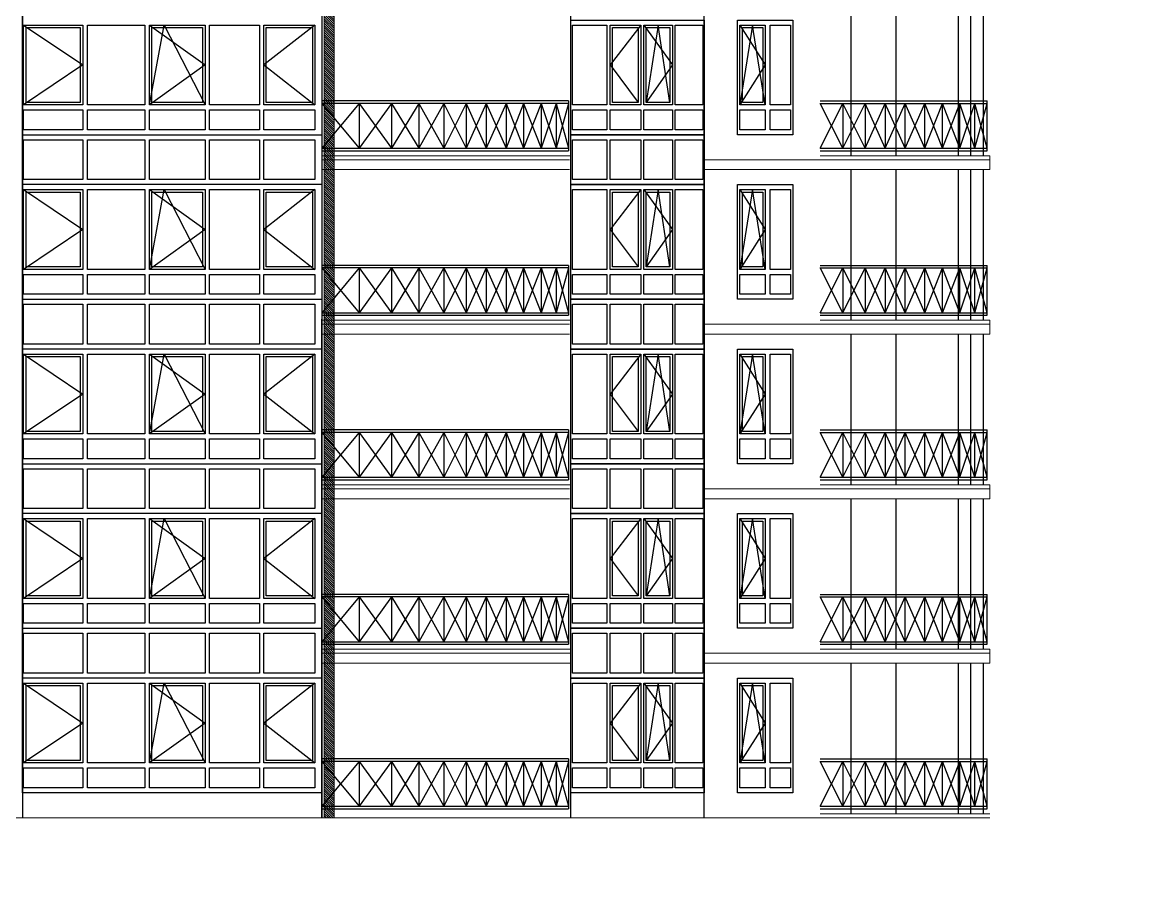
# Model space of a CAD drawing. Header units: inches. Extents: x -634 to 3638, y -6930911 to 5552.
# Drawn here: x 1497.06 to 1520.72, y 3473.35 to 3491.44 of the extents above; entities that cross this region are included whole.
import ezdxf

# ---------------------------------------------------------------- set-up
doc = ezdxf.new("R2010")
doc.units = ezdxf.units.IN
doc.header["$MEASUREMENT"] = 0
doc.linetypes.add('DASHED2', pattern=[9.525, 6.35, -3.175])
doc.layers.add('ELEV', color=134, linetype='Continuous', lineweight=18)
doc.layers.add('WALL_1', color=11, linetype='Continuous', lineweight=15)
for name, color, linetype in [('OGRAJDENIYE', 255, 'Continuous'), ('Okno', 150, 'Continuous'), ('WALL', 243, 'Continuous')]:
    doc.layers.add(name, color=color, linetype=linetype)

msp = doc.modelspace()

# ---------------------------------------------------------------- hatches: boundary and pattern name
at = {"layer": 'ELEV', "linetype": 'Continuous'}
h = msp.add_hatch(dxfattribs=at)
h.set_pattern_fill('ANSI31', color=256, scale=0.01044, style=0)
h.set_pattern_definition([(45, (1262.311104, 3366.587935), (-0.02343928418428, 0.02343928418428), [])])
edge = h.paths.add_edge_path()
edge.add_ellipse((1445.78234, 3471.96182), major_axis=(0, 6932302.83262), ratio=0.00000001506, start_angle=89.999976115149, end_angle=270.000023884851)
edge.add_line((1445.67794, 3474.85168), (1445.67794, 3528.48347))
edge.add_line((1445.67794, 3528.48347), (1445.88675, 3528.48347))
edge.add_line((1445.88675, 3528.48347), (1445.88675, 3474.85168))
h = msp.add_hatch(dxfattribs=at)
h.set_pattern_fill('ANSI31', color=256, scale=0.01044, angle=180, style=0)
h.set_pattern_definition([(135, (1624.855094, 3366.524892), (0.023439284, 0.023439284), [])])
h.paths.add_polyline_path([(1502.46179, 3523.15923), (1503.37319, 3522.87027), (1503.37319, 3474.78864), (1503.58199, 3474.78864), (1503.58199, 3523.02312), (1502.6706, 3523.31207)])

# ---------------------------------------------------------------- linework, layer by layer
at = {"layer": 'ELEV', "linetype": 'Continuous', "flags": 128}
for points in [[(1503.58199, 3523.02312, 0.02088, 0.02088, 0), (1503.58199, 3474.78864, 0, 0, 0)], [(1503.37319, 3522.87027, 0.02088, 0.02088, 0), (1503.37319, 3474.78864, 0, 0, 0)]]:
    msp.add_lwpolyline(points, format="xyseb", dxfattribs=at)
at = {"layer": 'OGRAJDENIYE', "color": 7}
for p, q in [((1508.48766, 3489.80188), (1503.31968, 3489.80188)), ((1508.48766, 3489.74968), (1503.31968, 3489.74968)), ((1504.10271, 3489.74968), (1503.31968, 3488.81005)), ((1503.31968, 3489.74968), (1504.10271, 3488.81005)), ((1504.10271, 3489.74968), (1504.10271, 3488.81005)), ((1504.78133, 3489.74968), (1504.10271, 3488.81005)), ((1504.10271, 3489.74968), (1504.78133, 3488.81005)), ((1504.78133, 3489.74968), (1504.78133, 3488.81005)), ((1504.78133, 3489.74968), (1505.35555, 3488.81005)), ((1505.35557, 3489.74966), (1504.78133, 3488.81005)), ((1505.35555, 3489.74968), (1505.35555, 3488.81005)), ((1505.87757, 3489.74968), (1505.35555, 3488.81005)), ((1505.35555, 3489.74968), (1505.87757, 3488.81005)), ((1505.87757, 3489.74968), (1505.87757, 3488.81005)), ((1506.34739, 3489.74968), (1505.87757, 3488.81005)), ((1505.87757, 3489.74968), (1506.34757, 3488.81062)), ((1506.34739, 3489.74968), (1506.34739, 3488.81005)), ((1506.765, 3489.74968), (1506.34739, 3488.81022)), ((1506.34739, 3489.74968), (1506.765, 3488.81005)), ((1506.765, 3489.74968), (1506.765, 3488.81005)), ((1507.18262, 3489.74968), (1506.765, 3488.81005)), ((1506.765, 3489.74968), (1507.18262, 3488.81005)), ((1507.18262, 3489.74968), (1507.18262, 3488.81005)), ((1507.54803, 3489.74968), (1507.18262, 3488.81005)), ((1507.18262, 3489.74968), (1507.54803, 3488.81005)), ((1507.54803, 3489.74968), (1507.54803, 3488.81005)), ((1507.91344, 3489.74968), (1507.54803, 3488.81005)), ((1507.54803, 3489.74968), (1507.91344, 3488.81005)), ((1507.91344, 3489.74968), (1507.91344, 3488.81818)), ((1508.22665, 3489.74968), (1507.91344, 3488.81005)), ((1507.91344, 3489.74968), (1508.22665, 3488.81005)), ((1508.22665, 3489.74968), (1508.22665, 3488.81005)), ((1508.48766, 3489.74968), (1508.22665, 3488.81005)), ((1508.22665, 3489.74968), (1508.48766, 3488.81005)), ((1508.48766, 3489.80188), (1508.48766, 3488.75785)), ((1503.31968, 3488.81005), (1508.48766, 3488.81005)), ((1503.31968, 3488.75785), (1508.48766, 3488.75785)), ((1508.48766, 3486.35656), (1503.31968, 3486.35656)), ((1508.48766, 3486.35656), (1508.48766, 3485.31253)), ((1508.48766, 3486.30436), (1503.31968, 3486.30436)), ((1504.10271, 3486.30436), (1503.31968, 3485.36473)), ((1503.31968, 3486.30436), (1504.10271, 3485.36473)), ((1504.10271, 3486.30436), (1504.10271, 3485.36473)), ((1504.78133, 3486.30436), (1504.10271, 3485.36473)), ((1504.10271, 3486.30436), (1504.78133, 3485.36473)), ((1504.78133, 3486.30436), (1504.78133, 3485.36473)), ((1504.78133, 3486.30436), (1505.35555, 3485.36473)), ((1505.35557, 3486.30434), (1504.78133, 3485.36473)), ((1505.35555, 3486.30436), (1505.35555, 3485.36473)), ((1505.87757, 3486.30436), (1505.35555, 3485.36473)), ((1505.35555, 3486.30436), (1505.87757, 3485.36473)), ((1505.87757, 3486.30436), (1505.87757, 3485.36473)), ((1506.34739, 3486.30436), (1505.87757, 3485.36473)), ((1505.87757, 3486.30436), (1506.34757, 3485.3653)), ((1506.34739, 3486.30436), (1506.34739, 3485.36473)), ((1506.765, 3486.30436), (1506.34739, 3485.3649)), ((1506.34739, 3486.30436), (1506.765, 3485.36473)), ((1506.765, 3486.30436), (1506.765, 3485.36473)), ((1507.18262, 3486.30436), (1506.765, 3485.36473)), ((1506.765, 3486.30436), (1507.18262, 3485.36473)), ((1507.18262, 3486.30436), (1507.18262, 3485.36473)), ((1507.54803, 3486.30436), (1507.18262, 3485.36473)), ((1507.18262, 3486.30436), (1507.54803, 3485.36473)), ((1507.54803, 3486.30436), (1507.54803, 3485.36473)), ((1507.91344, 3486.30436), (1507.54803, 3485.36473)), ((1507.54803, 3486.30436), (1507.91344, 3485.36473)), ((1507.91344, 3486.30436), (1507.91344, 3485.37286)), ((1508.22665, 3486.30436), (1507.91344, 3485.36473)), ((1507.91344, 3486.30436), (1508.22665, 3485.36473)), ((1508.22665, 3486.30436), (1508.22665, 3485.36473)), ((1508.48766, 3486.30436), (1508.22665, 3485.36473)), ((1508.22665, 3486.30436), (1508.48766, 3485.36473)), ((1503.31968, 3485.36473), (1508.48766, 3485.36473)), ((1503.31968, 3485.31253), (1508.48766, 3485.31253)), ((1508.48766, 3482.91124), (1503.31968, 3482.91124)), ((1508.48766, 3482.85904), (1503.31968, 3482.85904)), ((1504.10271, 3482.85904), (1503.31968, 3481.91941)), ((1503.31968, 3482.85904), (1504.10271, 3481.91941)), ((1504.10271, 3482.85904), (1504.10271, 3481.91941)), ((1504.78133, 3482.85904), (1504.10271, 3481.91941)), ((1504.10271, 3482.85904), (1504.78133, 3481.91941)), ((1504.78133, 3482.85904), (1504.78133, 3481.91941)), ((1504.78133, 3482.85904), (1505.35555, 3481.91941)), ((1505.35557, 3482.85902), (1504.78133, 3481.91941)), ((1505.35555, 3482.85904), (1505.35555, 3481.91941)), ((1505.87757, 3482.85904), (1505.35555, 3481.91941)), ((1505.35555, 3482.85904), (1505.87757, 3481.91941)), ((1505.87757, 3482.85904), (1505.87757, 3481.91941)), ((1506.34739, 3482.85904), (1505.87757, 3481.91941)), ((1505.87757, 3482.85904), (1506.34757, 3481.91998)), ((1506.34739, 3482.85904), (1506.34739, 3481.91941)), ((1506.765, 3482.85904), (1506.34739, 3481.91958)), ((1506.34739, 3482.85904), (1506.765, 3481.91941)), ((1506.765, 3482.85904), (1506.765, 3481.91941)), ((1507.18262, 3482.85904), (1506.765, 3481.91941)), ((1506.765, 3482.85904), (1507.18262, 3481.91941)), ((1507.18262, 3482.85904), (1507.18262, 3481.91941)), ((1507.54803, 3482.85904), (1507.18262, 3481.91941)), ((1507.18262, 3482.85904), (1507.54803, 3481.91941)), ((1507.54803, 3482.85904), (1507.54803, 3481.91941)), ((1507.91344, 3482.85904), (1507.54803, 3481.91941)), ((1507.54803, 3482.85904), (1507.91344, 3481.91941)), ((1507.91344, 3482.85904), (1507.91344, 3481.92754)), ((1508.22665, 3482.85904), (1507.91344, 3481.91941)), ((1507.91344, 3482.85904), (1508.22665, 3481.91941)), ((1508.22665, 3482.85904), (1508.22665, 3481.91941)), ((1508.48766, 3482.85904), (1508.22665, 3481.91941)), ((1508.22665, 3482.85904), (1508.48766, 3481.91941)), ((1508.48766, 3482.91124), (1508.48766, 3481.86721)), ((1503.31968, 3481.91941), (1508.48766, 3481.91941)), ((1503.31968, 3481.86721), (1508.48766, 3481.86721)), ((1508.48766, 3479.46592), (1503.31968, 3479.46592)), ((1508.48766, 3479.41372), (1503.31968, 3479.41372)), ((1504.10271, 3479.41372), (1503.31968, 3478.47409)), ((1503.31968, 3479.41372), (1504.10271, 3478.47409)), ((1504.10271, 3479.41372), (1504.10271, 3478.47409)), ((1504.78133, 3479.41372), (1504.10271, 3478.47409)), ((1504.10271, 3479.41372), (1504.78133, 3478.47409)), ((1504.78133, 3479.41372), (1504.78133, 3478.47409)), ((1504.78133, 3479.41372), (1505.35555, 3478.47409)), ((1505.35557, 3479.4137), (1504.78133, 3478.47409)), ((1505.35555, 3479.41372), (1505.35555, 3478.47409)), ((1505.87757, 3479.41372), (1505.35555, 3478.47409)), ((1505.35555, 3479.41372), (1505.87757, 3478.47409)), ((1505.87757, 3479.41372), (1505.87757, 3478.47409)), ((1506.34739, 3479.41372), (1505.87757, 3478.47409)), ((1505.87757, 3479.41372), (1506.34757, 3478.47466)), ((1506.34739, 3479.41372), (1506.34739, 3478.47409)), ((1506.765, 3479.41372), (1506.34739, 3478.47426)), ((1506.34739, 3479.41372), (1506.765, 3478.47409)), ((1506.765, 3479.41372), (1506.765, 3478.47409)), ((1507.18262, 3479.41372), (1506.765, 3478.47409)), ((1506.765, 3479.41372), (1507.18262, 3478.47409)), ((1507.18262, 3479.41372), (1507.18262, 3478.47409)), ((1507.54803, 3479.41372), (1507.18262, 3478.47409)), ((1507.18262, 3479.41372), (1507.54803, 3478.47409)), ((1507.54803, 3479.41372), (1507.54803, 3478.47409)), ((1507.91344, 3479.41372), (1507.54803, 3478.47409)), ((1507.54803, 3479.41372), (1507.91344, 3478.47409)), ((1507.91344, 3479.41372), (1507.91344, 3478.48222)), ((1508.22665, 3479.41372), (1507.91344, 3478.47409)), ((1507.91344, 3479.41372), (1508.22665, 3478.47409)), ((1508.22665, 3479.41372), (1508.22665, 3478.47409)), ((1508.48766, 3479.41372), (1508.22665, 3478.47409)), ((1508.22665, 3479.41372), (1508.48766, 3478.47409)), ((1508.48766, 3479.46592), (1508.48766, 3478.42189)), ((1503.31968, 3478.47409), (1508.48766, 3478.47409)), ((1503.31968, 3478.42189), (1508.48766, 3478.42189)), ((1508.48766, 3476.0206), (1503.31968, 3476.0206)), ((1508.48766, 3475.9684), (1503.31968, 3475.9684)), ((1504.10271, 3475.9684), (1503.31968, 3475.02877)), ((1503.31968, 3475.9684), (1504.10271, 3475.02877)), ((1504.10271, 3475.9684), (1504.10271, 3475.02877)), ((1504.78133, 3475.9684), (1504.10271, 3475.02877)), ((1504.10271, 3475.9684), (1504.78133, 3475.02877)), ((1504.78133, 3475.9684), (1504.78133, 3475.02877)), ((1504.78133, 3475.9684), (1505.35555, 3475.02877)), ((1505.35557, 3475.96838), (1504.78133, 3475.02877)), ((1505.35555, 3475.9684), (1505.35555, 3475.02877)), ((1505.87757, 3475.9684), (1505.35555, 3475.02877)), ((1505.35555, 3475.9684), (1505.87757, 3475.02877)), ((1505.87757, 3475.9684), (1505.87757, 3475.02877)), ((1506.34739, 3475.9684), (1505.87757, 3475.02877)), ((1505.87757, 3475.9684), (1506.34757, 3475.02934)), ((1506.34739, 3475.9684), (1506.34739, 3475.02877)), ((1506.765, 3475.9684), (1506.34739, 3475.02894)), ((1506.34739, 3475.9684), (1506.765, 3475.02877)), ((1506.765, 3475.9684), (1506.765, 3475.02877)), ((1507.18262, 3475.9684), (1506.765, 3475.02877)), ((1506.765, 3475.9684), (1507.18262, 3475.02877)), ((1507.18262, 3475.9684), (1507.18262, 3475.02877)), ((1507.54803, 3475.9684), (1507.18262, 3475.02877)), ((1507.18262, 3475.9684), (1507.54803, 3475.02877)), ((1507.54803, 3475.9684), (1507.54803, 3475.02877)), ((1507.91344, 3475.9684), (1507.54803, 3475.02877)), ((1507.54803, 3475.9684), (1507.91344, 3475.02877)), ((1507.91344, 3475.9684), (1507.91344, 3475.0369)), ((1508.22665, 3475.9684), (1507.91344, 3475.02877)), ((1507.91344, 3475.9684), (1508.22665, 3475.02877)), ((1508.22665, 3475.9684), (1508.22665, 3475.02877)), ((1508.48766, 3475.9684), (1508.22665, 3475.02877)), ((1508.22665, 3475.9684), (1508.48766, 3475.02877)), ((1508.48766, 3476.0206), (1508.48766, 3474.97657)), ((1503.31968, 3475.02877), (1508.48766, 3475.02877)), ((1503.31968, 3474.97657), (1508.48766, 3474.97657))]:
    msp.add_line(p, q, dxfattribs=at)
at = {"layer": 'OGRAJDENIYE', "color": 7, "linetype": 'Continuous'}
for p, q in [((1513.76005, 3489.80188), (1517.25749, 3489.80188)), ((1513.76005, 3489.74968), (1517.25749, 3489.74968)), ((1514.22989, 3488.81005), (1513.76005, 3489.74968)), ((1513.76005, 3488.81005), (1514.22989, 3489.74968)), ((1514.22989, 3489.74968), (1514.22989, 3488.81005)), ((1514.22989, 3488.81005), (1514.6997, 3489.74968)), ((1514.6997, 3488.81005), (1514.22989, 3489.74968)), ((1514.6997, 3489.74968), (1514.6997, 3488.81005)), ((1514.6997, 3488.81005), (1515.11732, 3489.74968)), ((1515.11732, 3488.81005), (1514.6997, 3489.74968)), ((1515.11732, 3488.81005), (1515.53493, 3489.74968)), ((1515.53493, 3488.81005), (1515.11732, 3489.74968)), ((1515.11732, 3489.74968), (1515.11732, 3488.81005)), ((1515.53493, 3488.81005), (1515.53493, 3489.74968)), ((1515.53493, 3488.81005), (1515.95255, 3489.74968)), ((1515.95255, 3488.81005), (1515.53493, 3489.74968)), ((1515.95255, 3488.81005), (1515.95255, 3489.74968)), ((1515.95255, 3488.81005), (1516.31796, 3489.74968)), ((1516.31796, 3488.81005), (1515.95255, 3489.74968)), ((1516.31796, 3488.81005), (1516.31796, 3489.74968)), ((1516.31796, 3488.81005), (1516.68337, 3489.74968)), ((1516.68337, 3488.81005), (1516.31796, 3489.74968)), ((1516.68337, 3488.81005), (1516.68337, 3489.74968)), ((1516.68337, 3488.81005), (1516.99658, 3489.74968)), ((1516.99658, 3488.81005), (1516.68337, 3489.74968)), ((1516.99658, 3488.81005), (1516.99658, 3489.74968)), ((1516.99658, 3488.81005), (1517.25749, 3489.74968)), ((1517.25749, 3488.81005), (1516.99658, 3489.74968)), ((1517.25749, 3488.75785), (1517.25749, 3489.80188)), ((1513.76005, 3488.81005), (1517.25749, 3488.81005)), ((1513.76005, 3488.75785), (1517.25749, 3488.75785)), ((1513.76005, 3486.35656), (1517.25749, 3486.35656)), ((1517.25749, 3485.31253), (1517.25749, 3486.35656)), ((1513.76005, 3486.30436), (1517.25749, 3486.30436)), ((1514.22989, 3485.36473), (1513.76005, 3486.30436)), ((1513.76005, 3485.36473), (1514.22989, 3486.30436)), ((1514.22989, 3486.30436), (1514.22989, 3485.36473)), ((1514.22989, 3485.36473), (1514.6997, 3486.30436)), ((1514.6997, 3485.36473), (1514.22989, 3486.30436)), ((1514.6997, 3486.30436), (1514.6997, 3485.36473)), ((1514.6997, 3485.36473), (1515.11732, 3486.30436)), ((1515.11732, 3485.36473), (1514.6997, 3486.30436)), ((1515.11732, 3485.36473), (1515.53493, 3486.30436)), ((1515.53493, 3485.36473), (1515.11732, 3486.30436)), ((1515.11732, 3486.30436), (1515.11732, 3485.36473)), ((1515.53493, 3485.36473), (1515.53493, 3486.30436)), ((1515.53493, 3485.36473), (1515.95255, 3486.30436)), ((1515.95255, 3485.36473), (1515.53493, 3486.30436)), ((1515.95255, 3485.36473), (1515.95255, 3486.30436)), ((1515.95255, 3485.36473), (1516.31796, 3486.30436)), ((1516.31796, 3485.36473), (1515.95255, 3486.30436)), ((1516.31796, 3485.36473), (1516.31796, 3486.30436)), ((1516.31796, 3485.36473), (1516.68337, 3486.30436)), ((1516.68337, 3485.36473), (1516.31796, 3486.30436)), ((1516.68337, 3485.36473), (1516.68337, 3486.30436)), ((1516.68337, 3485.36473), (1516.99658, 3486.30436)), ((1516.99658, 3485.36473), (1516.68337, 3486.30436)), ((1516.99658, 3485.36473), (1516.99658, 3486.30436)), ((1516.99658, 3485.36473), (1517.25749, 3486.30436)), ((1517.25749, 3485.36473), (1516.99658, 3486.30436)), ((1513.76005, 3485.36473), (1517.25749, 3485.36473)), ((1513.76005, 3485.31253), (1517.25749, 3485.31253)), ((1513.76005, 3482.91124), (1517.25749, 3482.91124)), ((1513.76005, 3482.85904), (1517.25749, 3482.85904)), ((1514.22989, 3481.91941), (1513.76005, 3482.85904)), ((1513.76005, 3481.91941), (1514.22989, 3482.85904)), ((1514.22989, 3482.85904), (1514.22989, 3481.91941)), ((1514.22989, 3481.91941), (1514.6997, 3482.85904)), ((1514.6997, 3481.91941), (1514.22989, 3482.85904)), ((1514.6997, 3482.85904), (1514.6997, 3481.91941)), ((1514.6997, 3481.91941), (1515.11732, 3482.85904)), ((1515.11732, 3481.91941), (1514.6997, 3482.85904)), ((1515.11732, 3481.91941), (1515.53493, 3482.85904)), ((1515.53493, 3481.91941), (1515.11732, 3482.85904)), ((1515.11732, 3482.85904), (1515.11732, 3481.91941)), ((1515.53493, 3481.91941), (1515.53493, 3482.85904)), ((1515.53493, 3481.91941), (1515.95255, 3482.85904)), ((1515.95255, 3481.91941), (1515.53493, 3482.85904)), ((1515.95255, 3481.91941), (1515.95255, 3482.85904)), ((1515.95255, 3481.91941), (1516.31796, 3482.85904)), ((1516.31796, 3481.91941), (1515.95255, 3482.85904)), ((1516.31796, 3481.91941), (1516.31796, 3482.85904)), ((1516.31796, 3481.91941), (1516.68337, 3482.85904)), ((1516.68337, 3481.91941), (1516.31796, 3482.85904)), ((1516.68337, 3481.91941), (1516.68337, 3482.85904)), ((1516.68337, 3481.91941), (1516.99658, 3482.85904)), ((1516.99658, 3481.91941), (1516.68337, 3482.85904)), ((1516.99658, 3481.91941), (1516.99658, 3482.85904)), ((1516.99658, 3481.91941), (1517.25749, 3482.85904)), ((1517.25749, 3481.91941), (1516.99658, 3482.85904)), ((1517.25749, 3481.86721), (1517.25749, 3482.91124)), ((1513.76005, 3481.91941), (1517.25749, 3481.91941)), ((1513.76005, 3481.86721), (1517.25749, 3481.86721)), ((1513.76005, 3479.46592), (1517.25749, 3479.46592)), ((1513.76005, 3479.41372), (1517.25749, 3479.41372)), ((1514.22989, 3478.47409), (1513.76005, 3479.41372)), ((1513.76005, 3478.47409), (1514.22989, 3479.41372)), ((1514.22989, 3479.41372), (1514.22989, 3478.47409)), ((1514.22989, 3478.47409), (1514.6997, 3479.41372)), ((1514.6997, 3478.47409), (1514.22989, 3479.41372)), ((1514.6997, 3479.41372), (1514.6997, 3478.47409)), ((1514.6997, 3478.47409), (1515.11732, 3479.41372)), ((1515.11732, 3478.47409), (1514.6997, 3479.41372)), ((1515.11732, 3478.47409), (1515.53493, 3479.41372)), ((1515.53493, 3478.47409), (1515.11732, 3479.41372)), ((1515.11732, 3479.41372), (1515.11732, 3478.47409)), ((1515.53493, 3478.47409), (1515.53493, 3479.41372)), ((1515.53493, 3478.47409), (1515.95255, 3479.41372)), ((1515.95255, 3478.47409), (1515.53493, 3479.41372)), ((1515.95255, 3478.47409), (1515.95255, 3479.41372)), ((1515.95255, 3478.47409), (1516.31796, 3479.41372)), ((1516.31796, 3478.47409), (1515.95255, 3479.41372)), ((1516.31796, 3478.47409), (1516.31796, 3479.41372)), ((1516.31796, 3478.47409), (1516.68337, 3479.41372)), ((1516.68337, 3478.47409), (1516.31796, 3479.41372)), ((1516.68337, 3478.47409), (1516.68337, 3479.41372)), ((1516.68337, 3478.47409), (1516.99658, 3479.41372)), ((1516.99658, 3478.47409), (1516.68337, 3479.41372)), ((1516.99658, 3478.47409), (1516.99658, 3479.41372)), ((1516.99658, 3478.47409), (1517.25749, 3479.41372)), ((1517.25749, 3478.47409), (1516.99658, 3479.41372)), ((1517.25749, 3478.42189), (1517.25749, 3479.46592)), ((1513.76005, 3478.47409), (1517.25749, 3478.47409)), ((1513.76005, 3478.42189), (1517.25749, 3478.42189)), ((1513.76005, 3476.0206), (1517.25749, 3476.0206)), ((1513.76005, 3475.9684), (1517.25749, 3475.9684)), ((1514.22989, 3475.02877), (1513.76005, 3475.9684)), ((1513.76005, 3475.02877), (1514.22989, 3475.9684)), ((1514.22989, 3475.9684), (1514.22989, 3475.02877)), ((1514.22989, 3475.02877), (1514.6997, 3475.9684)), ((1514.6997, 3475.02877), (1514.22989, 3475.9684)), ((1514.6997, 3475.9684), (1514.6997, 3475.02877)), ((1514.6997, 3475.02877), (1515.11732, 3475.9684)), ((1515.11732, 3475.02877), (1514.6997, 3475.9684)), ((1515.11732, 3475.02877), (1515.53493, 3475.9684)), ((1515.53493, 3475.02877), (1515.11732, 3475.9684)), ((1515.11732, 3475.9684), (1515.11732, 3475.02877)), ((1515.53493, 3475.02877), (1515.53493, 3475.9684)), ((1515.53493, 3475.02877), (1515.95255, 3475.9684)), ((1515.95255, 3475.02877), (1515.53493, 3475.9684)), ((1515.95255, 3475.02877), (1515.95255, 3475.9684)), ((1515.95255, 3475.02877), (1516.31796, 3475.9684)), ((1516.31796, 3475.02877), (1515.95255, 3475.9684)), ((1516.31796, 3475.02877), (1516.31796, 3475.9684)), ((1516.31796, 3475.02877), (1516.68337, 3475.9684)), ((1516.68337, 3475.02877), (1516.31796, 3475.9684)), ((1516.68337, 3475.02877), (1516.68337, 3475.9684)), ((1516.68337, 3475.02877), (1516.99658, 3475.9684)), ((1516.99658, 3475.02877), (1516.68337, 3475.9684)), ((1516.99658, 3475.02877), (1516.99658, 3475.9684)), ((1516.99658, 3475.02877), (1517.25749, 3475.9684)), ((1517.25749, 3475.02877), (1516.99658, 3475.9684)), ((1517.25749, 3474.97657), (1517.25749, 3476.0206)), ((1513.76005, 3475.02877), (1517.25749, 3475.02877)), ((1513.76005, 3474.97657), (1517.25749, 3474.97657))]:
    msp.add_line(p, q, dxfattribs=at)
at = {"layer": 'Okno', "color": 7, "linetype": 'DASHED2', "ltscale": 0.4}
for p, q in [((1497.07747, 3491.38882), (1498.31415, 3490.55359)), ((1499.71, 3489.71836), (1500.02178, 3491.38882)), ((1499.71, 3491.38882), (1500.87667, 3490.55359)), ((1500.02178, 3491.38882), (1500.87667, 3489.71836)), ((1503.17549, 3491.38882), (1502.10667, 3490.55359)), ((1510.00101, 3491.38882), (1509.35694, 3490.55359)), ((1510.06195, 3491.38882), (1510.66303, 3490.55359)), ((1510.36249, 3491.38882), (1510.11731, 3489.77056)), ((1510.60766, 3489.77056), (1510.36249, 3491.38882)), ((1512.34277, 3491.38882), (1512.07915, 3489.71836)), ((1512.07915, 3491.38882), (1512.60639, 3490.55359)), ((1512.60639, 3489.71836), (1512.34277, 3491.38882)), ((1498.31415, 3490.55359), (1497.07747, 3489.71836)), ((1500.87667, 3490.55359), (1499.71, 3489.71836)), ((1502.10667, 3490.55359), (1503.17549, 3489.71836)), ((1509.35694, 3490.55359), (1509.94881, 3489.77056)), ((1510.66303, 3490.55359), (1510.11731, 3489.77056)), ((1512.60639, 3490.55359), (1512.07915, 3489.71836)), ((1497.07747, 3487.9435), (1498.31415, 3487.10827)), ((1499.71, 3486.27304), (1500.02178, 3487.9435)), ((1499.71, 3487.9435), (1500.87667, 3487.10827)), ((1500.02178, 3487.9435), (1500.87667, 3486.27304)), ((1503.17549, 3487.9435), (1502.10667, 3487.10827)), ((1510.00101, 3487.9435), (1509.35694, 3487.10827)), ((1510.06195, 3487.9435), (1510.66303, 3487.10827)), ((1510.36249, 3487.9435), (1510.11731, 3486.32524)), ((1510.60766, 3486.32524), (1510.36249, 3487.9435)), ((1512.34277, 3487.9435), (1512.07915, 3486.27304)), ((1512.07915, 3487.9435), (1512.60639, 3487.10827)), ((1512.60639, 3486.27304), (1512.34277, 3487.9435)), ((1498.31415, 3487.10827), (1497.07747, 3486.27304)), ((1500.87667, 3487.10827), (1499.71, 3486.27304)), ((1502.10667, 3487.10827), (1503.17549, 3486.27304)), ((1509.35694, 3487.10827), (1509.94881, 3486.32524)), ((1510.66303, 3487.10827), (1510.11731, 3486.32524)), ((1512.60639, 3487.10827), (1512.07915, 3486.27304)), ((1497.07747, 3484.49818), (1498.31415, 3483.66295)), ((1499.71, 3482.82772), (1500.02178, 3484.49818)), ((1499.71, 3484.49818), (1500.87667, 3483.66295)), ((1500.02178, 3484.49818), (1500.87667, 3482.82772)), ((1503.17549, 3484.49818), (1502.10667, 3483.66295)), ((1510.00101, 3484.49818), (1509.35694, 3483.66295)), ((1510.06195, 3484.49818), (1510.66303, 3483.66295)), ((1510.36249, 3484.49818), (1510.11731, 3482.87992)), ((1510.60766, 3482.87992), (1510.36249, 3484.49818)), ((1512.34277, 3484.49818), (1512.07915, 3482.82772)), ((1512.07915, 3484.49818), (1512.60639, 3483.66295)), ((1512.60639, 3482.82772), (1512.34277, 3484.49818)), ((1498.31415, 3483.66295), (1497.07747, 3482.82772)), ((1500.87667, 3483.66295), (1499.71, 3482.82772)), ((1502.10667, 3483.66295), (1503.17549, 3482.82772)), ((1509.35694, 3483.66295), (1509.94881, 3482.87992)), ((1510.66303, 3483.66295), (1510.11731, 3482.87992)), ((1512.60639, 3483.66295), (1512.07915, 3482.82772)), ((1497.07747, 3481.05286), (1498.31415, 3480.21763)), ((1499.71, 3479.3824), (1500.02178, 3481.05286)), ((1499.71, 3481.05286), (1500.87667, 3480.21763)), ((1500.02178, 3481.05286), (1500.87667, 3479.3824)), ((1503.17549, 3481.05286), (1502.10667, 3480.21763)), ((1510.00101, 3481.05286), (1509.35694, 3480.21763)), ((1510.06195, 3481.05286), (1510.66303, 3480.21763)), ((1510.36249, 3481.05286), (1510.11731, 3479.4346)), ((1510.60766, 3479.4346), (1510.36249, 3481.05286)), ((1512.34277, 3481.05286), (1512.07915, 3479.3824)), ((1512.07915, 3481.05286), (1512.60639, 3480.21763)), ((1512.60639, 3479.3824), (1512.34277, 3481.05286)), ((1498.31415, 3480.21763), (1497.07747, 3479.3824)), ((1500.87667, 3480.21763), (1499.71, 3479.3824)), ((1502.10667, 3480.21763), (1503.17549, 3479.3824)), ((1509.35694, 3480.21763), (1509.94881, 3479.4346)), ((1510.66303, 3480.21763), (1510.11731, 3479.4346)), ((1512.60639, 3480.21763), (1512.07915, 3479.3824)), ((1497.07747, 3477.60754), (1498.31415, 3476.77231)), ((1499.71, 3475.93708), (1500.02178, 3477.60754)), ((1499.71, 3477.60754), (1500.87667, 3476.77231)), ((1500.02178, 3477.60754), (1500.87667, 3475.93708)), ((1503.17549, 3477.60754), (1502.10667, 3476.77231)), ((1510.00101, 3477.60754), (1509.35694, 3476.77231)), ((1510.06195, 3477.60754), (1510.66303, 3476.77231)), ((1510.36249, 3477.60754), (1510.11731, 3475.98928)), ((1510.60766, 3475.98928), (1510.36249, 3477.60754)), ((1512.34277, 3477.60754), (1512.07915, 3475.93708)), ((1512.07915, 3477.60754), (1512.60639, 3476.77231)), ((1512.60639, 3475.93708), (1512.34277, 3477.60754)), ((1498.31415, 3476.77231), (1497.07747, 3475.93708)), ((1500.87667, 3476.77231), (1499.71, 3475.93708)), ((1502.10667, 3476.77231), (1503.17549, 3475.93708)), ((1509.35694, 3476.77231), (1509.94881, 3475.98928)), ((1510.66303, 3476.77231), (1510.11731, 3475.98928)), ((1512.60639, 3476.77231), (1512.07915, 3475.93708))]:
    msp.add_line(p, q, dxfattribs=at)
at = {"layer": 'Okno', "color": 7, "linetype": 'Continuous'}
msp.add_lwpolyline([(1497.05547, 3522.81431), (1503.31968, 3522.81431), (1503.31968, 3475.31066), (1497.05547, 3475.31066)], close=True, dxfattribs=at)
at = {"layer": 'Okno', "color": 7}
for points in [[(1497.07747, 3491.38882), (1498.31415, 3491.38882), (1498.31415, 3489.71836), (1497.07747, 3489.71836)], [(1497.12967, 3491.33662), (1498.26195, 3491.33662), (1498.26195, 3489.77056), (1497.12967, 3489.77056), (1497.12967, 3491.33662)], [(1498.41271, 3491.38882), (1499.61335, 3491.38882), (1499.61335, 3489.71836), (1498.41271, 3489.71836)], [(1499.71, 3491.38882), (1500.87667, 3491.38882), (1500.87667, 3489.71836), (1499.71, 3489.71836)], [(1499.7622, 3491.33662), (1500.82447, 3491.33662), (1500.82447, 3489.77056), (1499.7622, 3489.77056), (1499.7622, 3491.33662)], [(1500.9706, 3491.38882), (1502.01464, 3491.38882), (1502.01464, 3489.71836), (1500.9706, 3489.71836)], [(1502.10667, 3491.38882), (1503.17549, 3491.38882), (1503.17549, 3489.71836), (1502.10667, 3489.71836)], [(1502.15887, 3491.33662), (1503.12329, 3491.33662), (1503.12329, 3489.77056), (1502.15887, 3489.77056), (1502.15887, 3491.33662)], [(1508.53987, 3491.49322), (1511.32721, 3491.49322), (1511.32721, 3489.09194), (1508.53987, 3489.09194)], [(1508.57121, 3491.38882), (1509.29186, 3491.38882), (1509.29186, 3489.71836), (1508.57121, 3489.71836)], [(1509.35694, 3491.38882), (1510.00101, 3491.38882), (1510.00101, 3489.71836), (1509.35694, 3489.71836)], [(1509.40914, 3491.33662), (1509.94881, 3491.33662), (1509.94881, 3489.77056), (1509.40914, 3489.77056), (1509.40914, 3491.33662)], [(1510.06195, 3491.38882), (1510.66303, 3491.38882), (1510.66303, 3489.71836), (1510.06195, 3489.71836)], [(1510.11415, 3491.33662), (1510.61082, 3491.33662), (1510.61082, 3489.77056), (1510.11415, 3489.77056), (1510.11415, 3491.33662)], [(1510.71961, 3491.38882), (1511.30251, 3491.38882), (1511.30251, 3489.71836), (1510.71961, 3489.71836)], [(1512.02695, 3491.49322), (1513.18583, 3491.49322), (1513.18583, 3489.09194), (1512.02695, 3489.09194)], [(1512.07915, 3491.38882), (1512.60639, 3491.38882), (1512.60639, 3489.71836), (1512.07915, 3489.71836)], [(1512.13135, 3491.33662), (1512.55418, 3491.33662), (1512.55418, 3489.77056), (1512.13135, 3489.77056), (1512.13135, 3491.33662)], [(1512.71079, 3491.38882), (1513.13363, 3491.38882), (1513.13363, 3489.71836), (1512.71079, 3489.71836)], [(1497.07747, 3489.61396), (1498.31415, 3489.61396), (1498.31415, 3489.19634), (1497.07747, 3489.19634)], [(1498.41271, 3489.61396), (1499.61335, 3489.61396), (1499.61335, 3489.19634), (1498.41271, 3489.19634)], [(1499.71, 3489.61396), (1500.87667, 3489.61396), (1500.87667, 3489.19634), (1499.71, 3489.19634)], [(1500.9706, 3489.61396), (1502.01464, 3489.61396), (1502.01464, 3489.19634), (1500.9706, 3489.19634)], [(1502.10667, 3489.61396), (1503.17549, 3489.61396), (1503.17549, 3489.19634), (1502.10667, 3489.19634)], [(1508.57121, 3489.61396), (1509.29186, 3489.61396), (1509.29186, 3489.19634), (1508.57121, 3489.19634)], [(1509.35694, 3489.61396), (1510.00101, 3489.61396), (1510.00101, 3489.19634), (1509.35694, 3489.19634)], [(1510.06195, 3489.61396), (1510.66303, 3489.61396), (1510.66303, 3489.19634), (1510.06195, 3489.19634)], [(1510.71961, 3489.61396), (1511.30251, 3489.61396), (1511.30251, 3489.19634), (1510.71961, 3489.19634)], [(1512.07915, 3489.61396), (1512.60639, 3489.61396), (1512.60639, 3489.19634), (1512.07915, 3489.19634)], [(1512.71079, 3489.61396), (1513.13363, 3489.61396), (1513.13363, 3489.19634), (1512.71079, 3489.19634)], [(1497.07747, 3488.98753), (1498.31415, 3488.98753), (1498.31415, 3488.15231), (1497.07747, 3488.15231)], [(1498.41271, 3488.98753), (1499.61335, 3488.98753), (1499.61335, 3488.15231), (1498.41271, 3488.15231)], [(1499.71, 3488.98753), (1500.87667, 3488.98753), (1500.87667, 3488.15231), (1499.71, 3488.15231)], [(1500.9706, 3488.98753), (1502.01464, 3488.98753), (1502.01464, 3488.15231), (1500.9706, 3488.15231)], [(1502.10667, 3488.98753), (1503.17549, 3488.98753), (1503.17549, 3488.15231), (1502.10667, 3488.15231)], [(1508.53987, 3489.09194), (1511.32721, 3489.09194), (1511.32721, 3488.0479), (1508.53987, 3488.0479)], [(1508.57121, 3488.98753), (1509.29186, 3488.98753), (1509.29186, 3488.15231), (1508.57121, 3488.15231)], [(1509.35694, 3488.98753), (1510.00101, 3488.98753), (1510.00101, 3488.15231), (1509.35694, 3488.15231)], [(1510.06195, 3488.98753), (1510.66303, 3488.98753), (1510.66303, 3488.15231), (1510.06195, 3488.15231)], [(1510.71961, 3488.98753), (1511.30251, 3488.98753), (1511.30251, 3488.15231), (1510.71961, 3488.15231)], [(1508.53987, 3488.0479), (1511.32721, 3488.0479), (1511.32721, 3485.64662), (1508.53987, 3485.64662)], [(1512.02695, 3488.0479), (1513.18583, 3488.0479), (1513.18583, 3485.64662), (1512.02695, 3485.64662)], [(1497.07747, 3487.9435), (1498.31415, 3487.9435), (1498.31415, 3486.27304), (1497.07747, 3486.27304)], [(1497.12967, 3487.8913), (1498.26195, 3487.8913), (1498.26195, 3486.32524), (1497.12967, 3486.32524), (1497.12967, 3487.8913)], [(1498.41271, 3487.9435), (1499.61335, 3487.9435), (1499.61335, 3486.27304), (1498.41271, 3486.27304)], [(1499.71, 3487.9435), (1500.87667, 3487.9435), (1500.87667, 3486.27304), (1499.71, 3486.27304)], [(1499.7622, 3487.8913), (1500.82447, 3487.8913), (1500.82447, 3486.32524), (1499.7622, 3486.32524), (1499.7622, 3487.8913)], [(1500.9706, 3487.9435), (1502.01464, 3487.9435), (1502.01464, 3486.27304), (1500.9706, 3486.27304)], [(1502.10667, 3487.9435), (1503.17549, 3487.9435), (1503.17549, 3486.27304), (1502.10667, 3486.27304)], [(1502.15887, 3487.8913), (1503.12329, 3487.8913), (1503.12329, 3486.32524), (1502.15887, 3486.32524), (1502.15887, 3487.8913)], [(1508.57121, 3487.9435), (1509.29186, 3487.9435), (1509.29186, 3486.27304), (1508.57121, 3486.27304)], [(1509.35694, 3487.9435), (1510.00101, 3487.9435), (1510.00101, 3486.27304), (1509.35694, 3486.27304)], [(1509.40914, 3487.8913), (1509.94881, 3487.8913), (1509.94881, 3486.32524), (1509.40914, 3486.32524), (1509.40914, 3487.8913)], [(1510.06195, 3487.9435), (1510.66303, 3487.9435), (1510.66303, 3486.27304), (1510.06195, 3486.27304)], [(1510.11415, 3487.8913), (1510.61082, 3487.8913), (1510.61082, 3486.32524), (1510.11415, 3486.32524), (1510.11415, 3487.8913)], [(1510.71961, 3487.9435), (1511.30251, 3487.9435), (1511.30251, 3486.27304), (1510.71961, 3486.27304)], [(1512.07915, 3487.9435), (1512.60639, 3487.9435), (1512.60639, 3486.27304), (1512.07915, 3486.27304)], [(1512.13135, 3487.8913), (1512.55418, 3487.8913), (1512.55418, 3486.32524), (1512.13135, 3486.32524), (1512.13135, 3487.8913)], [(1512.71079, 3487.9435), (1513.13363, 3487.9435), (1513.13363, 3486.27304), (1512.71079, 3486.27304)], [(1497.07747, 3486.16864), (1498.31415, 3486.16864), (1498.31415, 3485.75102), (1497.07747, 3485.75102)], [(1498.41271, 3486.16864), (1499.61335, 3486.16864), (1499.61335, 3485.75102), (1498.41271, 3485.75102)], [(1499.71, 3486.16864), (1500.87667, 3486.16864), (1500.87667, 3485.75102), (1499.71, 3485.75102)], [(1500.9706, 3486.16864), (1502.01464, 3486.16864), (1502.01464, 3485.75102), (1500.9706, 3485.75102)], [(1502.10667, 3486.16864), (1503.17549, 3486.16864), (1503.17549, 3485.75102), (1502.10667, 3485.75102)], [(1508.57121, 3486.16864), (1509.29186, 3486.16864), (1509.29186, 3485.75102), (1508.57121, 3485.75102)], [(1509.35694, 3486.16864), (1510.00101, 3486.16864), (1510.00101, 3485.75102), (1509.35694, 3485.75102)], [(1510.06195, 3486.16864), (1510.66303, 3486.16864), (1510.66303, 3485.75102), (1510.06195, 3485.75102)], [(1510.71961, 3486.16864), (1511.30251, 3486.16864), (1511.30251, 3485.75102), (1510.71961, 3485.75102)], [(1512.07915, 3486.16864), (1512.60639, 3486.16864), (1512.60639, 3485.75102), (1512.07915, 3485.75102)], [(1512.71079, 3486.16864), (1513.13363, 3486.16864), (1513.13363, 3485.75102), (1512.71079, 3485.75102)], [(1508.53987, 3485.64662), (1511.32721, 3485.64662), (1511.32721, 3484.60258), (1508.53987, 3484.60258)], [(1497.07747, 3485.54221), (1498.31415, 3485.54221), (1498.31415, 3484.70699), (1497.07747, 3484.70699)], [(1498.41271, 3485.54221), (1499.61335, 3485.54221), (1499.61335, 3484.70699), (1498.41271, 3484.70699)], [(1499.71, 3485.54221), (1500.87667, 3485.54221), (1500.87667, 3484.70699), (1499.71, 3484.70699)], [(1500.9706, 3485.54221), (1502.01464, 3485.54221), (1502.01464, 3484.70699), (1500.9706, 3484.70699)], [(1502.10667, 3485.54221), (1503.17549, 3485.54221), (1503.17549, 3484.70699), (1502.10667, 3484.70699)], [(1508.57121, 3485.54221), (1509.29186, 3485.54221), (1509.29186, 3484.70699), (1508.57121, 3484.70699)], [(1509.35694, 3485.54221), (1510.00101, 3485.54221), (1510.00101, 3484.70699), (1509.35694, 3484.70699)], [(1510.06195, 3485.54221), (1510.66303, 3485.54221), (1510.66303, 3484.70699), (1510.06195, 3484.70699)], [(1510.71961, 3485.54221), (1511.30251, 3485.54221), (1511.30251, 3484.70699), (1510.71961, 3484.70699)], [(1497.07747, 3484.49818), (1498.31415, 3484.49818), (1498.31415, 3482.82772), (1497.07747, 3482.82772)], [(1497.12967, 3484.44598), (1498.26195, 3484.44598), (1498.26195, 3482.87992), (1497.12967, 3482.87992), (1497.12967, 3484.44598)], [(1498.41271, 3484.49818), (1499.61335, 3484.49818), (1499.61335, 3482.82772), (1498.41271, 3482.82772)], [(1499.71, 3484.49818), (1500.87667, 3484.49818), (1500.87667, 3482.82772), (1499.71, 3482.82772)], [(1499.7622, 3484.44598), (1500.82447, 3484.44598), (1500.82447, 3482.87992), (1499.7622, 3482.87992), (1499.7622, 3484.44598)], [(1500.9706, 3484.49818), (1502.01464, 3484.49818), (1502.01464, 3482.82772), (1500.9706, 3482.82772)], [(1502.10667, 3484.49818), (1503.17549, 3484.49818), (1503.17549, 3482.82772), (1502.10667, 3482.82772)], [(1502.15887, 3484.44598), (1503.12329, 3484.44598), (1503.12329, 3482.87992), (1502.15887, 3482.87992), (1502.15887, 3484.44598)], [(1508.53987, 3484.60258), (1511.32721, 3484.60258), (1511.32721, 3482.2013), (1508.53987, 3482.2013)], [(1508.57121, 3484.49818), (1509.29186, 3484.49818), (1509.29186, 3482.82772), (1508.57121, 3482.82772)], [(1509.35694, 3484.49818), (1510.00101, 3484.49818), (1510.00101, 3482.82772), (1509.35694, 3482.82772)], [(1509.40914, 3484.44598), (1509.94881, 3484.44598), (1509.94881, 3482.87992), (1509.40914, 3482.87992), (1509.40914, 3484.44598)], [(1510.06195, 3484.49818), (1510.66303, 3484.49818), (1510.66303, 3482.82772), (1510.06195, 3482.82772)], [(1510.11415, 3484.44598), (1510.61082, 3484.44598), (1510.61082, 3482.87992), (1510.11415, 3482.87992), (1510.11415, 3484.44598)], [(1510.71961, 3484.49818), (1511.30251, 3484.49818), (1511.30251, 3482.82772), (1510.71961, 3482.82772)], [(1512.02695, 3484.60258), (1513.18583, 3484.60258), (1513.18583, 3482.2013), (1512.02695, 3482.2013)], [(1512.07915, 3484.49818), (1512.60639, 3484.49818), (1512.60639, 3482.82772), (1512.07915, 3482.82772)], [(1512.13135, 3484.44598), (1512.55418, 3484.44598), (1512.55418, 3482.87992), (1512.13135, 3482.87992), (1512.13135, 3484.44598)], [(1512.71079, 3484.49818), (1513.13363, 3484.49818), (1513.13363, 3482.82772), (1512.71079, 3482.82772)], [(1497.07747, 3482.72332), (1498.31415, 3482.72332), (1498.31415, 3482.3057), (1497.07747, 3482.3057)], [(1498.41271, 3482.72332), (1499.61335, 3482.72332), (1499.61335, 3482.3057), (1498.41271, 3482.3057)], [(1499.71, 3482.72332), (1500.87667, 3482.72332), (1500.87667, 3482.3057), (1499.71, 3482.3057)], [(1500.9706, 3482.72332), (1502.01464, 3482.72332), (1502.01464, 3482.3057), (1500.9706, 3482.3057)], [(1502.10667, 3482.72332), (1503.17549, 3482.72332), (1503.17549, 3482.3057), (1502.10667, 3482.3057)], [(1508.57121, 3482.72332), (1509.29186, 3482.72332), (1509.29186, 3482.3057), (1508.57121, 3482.3057)], [(1509.35694, 3482.72332), (1510.00101, 3482.72332), (1510.00101, 3482.3057), (1509.35694, 3482.3057)], [(1510.06195, 3482.72332), (1510.66303, 3482.72332), (1510.66303, 3482.3057), (1510.06195, 3482.3057)], [(1510.71961, 3482.72332), (1511.30251, 3482.72332), (1511.30251, 3482.3057), (1510.71961, 3482.3057)], [(1512.07915, 3482.72332), (1512.60639, 3482.72332), (1512.60639, 3482.3057), (1512.07915, 3482.3057)], [(1512.71079, 3482.72332), (1513.13363, 3482.72332), (1513.13363, 3482.3057), (1512.71079, 3482.3057)], [(1497.07747, 3482.0969), (1498.31415, 3482.0969), (1498.31415, 3481.26167), (1497.07747, 3481.26167)], [(1498.41271, 3482.0969), (1499.61335, 3482.0969), (1499.61335, 3481.26167), (1498.41271, 3481.26167)], [(1499.71, 3482.0969), (1500.87667, 3482.0969), (1500.87667, 3481.26167), (1499.71, 3481.26167)], [(1500.9706, 3482.0969), (1502.01464, 3482.0969), (1502.01464, 3481.26167), (1500.9706, 3481.26167)], [(1502.10667, 3482.0969), (1503.17549, 3482.0969), (1503.17549, 3481.26167), (1502.10667, 3481.26167)], [(1508.53987, 3482.2013), (1511.32721, 3482.2013), (1511.32721, 3481.15726), (1508.53987, 3481.15726)], [(1508.57121, 3482.0969), (1509.29186, 3482.0969), (1509.29186, 3481.26167), (1508.57121, 3481.26167)], [(1509.35694, 3482.0969), (1510.00101, 3482.0969), (1510.00101, 3481.26167), (1509.35694, 3481.26167)], [(1510.06195, 3482.0969), (1510.66303, 3482.0969), (1510.66303, 3481.26167), (1510.06195, 3481.26167)], [(1510.71961, 3482.0969), (1511.30251, 3482.0969), (1511.30251, 3481.26167), (1510.71961, 3481.26167)], [(1508.53987, 3481.15726), (1511.32721, 3481.15726), (1511.32721, 3478.75598), (1508.53987, 3478.75598)], [(1512.02695, 3481.15726), (1513.18583, 3481.15726), (1513.18583, 3478.75598), (1512.02695, 3478.75598)], [(1497.07747, 3481.05286), (1498.31415, 3481.05286), (1498.31415, 3479.3824), (1497.07747, 3479.3824)], [(1497.12967, 3481.00066), (1498.26195, 3481.00066), (1498.26195, 3479.4346), (1497.12967, 3479.4346), (1497.12967, 3481.00066)], [(1498.41271, 3481.05286), (1499.61335, 3481.05286), (1499.61335, 3479.3824), (1498.41271, 3479.3824)], [(1499.71, 3481.05286), (1500.87667, 3481.05286), (1500.87667, 3479.3824), (1499.71, 3479.3824)], [(1499.7622, 3481.00066), (1500.82447, 3481.00066), (1500.82447, 3479.4346), (1499.7622, 3479.4346), (1499.7622, 3481.00066)], [(1500.9706, 3481.05286), (1502.01464, 3481.05286), (1502.01464, 3479.3824), (1500.9706, 3479.3824)], [(1502.10667, 3481.05286), (1503.17549, 3481.05286), (1503.17549, 3479.3824), (1502.10667, 3479.3824)], [(1502.15887, 3481.00066), (1503.12329, 3481.00066), (1503.12329, 3479.4346), (1502.15887, 3479.4346), (1502.15887, 3481.00066)], [(1508.57121, 3481.05286), (1509.29186, 3481.05286), (1509.29186, 3479.3824), (1508.57121, 3479.3824)], [(1509.35694, 3481.05286), (1510.00101, 3481.05286), (1510.00101, 3479.3824), (1509.35694, 3479.3824)], [(1509.40914, 3481.00066), (1509.94881, 3481.00066), (1509.94881, 3479.4346), (1509.40914, 3479.4346), (1509.40914, 3481.00066)], [(1510.06195, 3481.05286), (1510.66303, 3481.05286), (1510.66303, 3479.3824), (1510.06195, 3479.3824)], [(1510.11415, 3481.00066), (1510.61082, 3481.00066), (1510.61082, 3479.4346), (1510.11415, 3479.4346), (1510.11415, 3481.00066)], [(1510.71961, 3481.05286), (1511.30251, 3481.05286), (1511.30251, 3479.3824), (1510.71961, 3479.3824)], [(1512.07915, 3481.05286), (1512.60639, 3481.05286), (1512.60639, 3479.3824), (1512.07915, 3479.3824)], [(1512.13135, 3481.00066), (1512.55418, 3481.00066), (1512.55418, 3479.4346), (1512.13135, 3479.4346), (1512.13135, 3481.00066)], [(1512.71079, 3481.05286), (1513.13363, 3481.05286), (1513.13363, 3479.3824), (1512.71079, 3479.3824)], [(1497.07747, 3479.278), (1498.31415, 3479.278), (1498.31415, 3478.86038), (1497.07747, 3478.86038)], [(1498.41271, 3479.278), (1499.61335, 3479.278), (1499.61335, 3478.86038), (1498.41271, 3478.86038)], [(1499.71, 3479.278), (1500.87667, 3479.278), (1500.87667, 3478.86038), (1499.71, 3478.86038)], [(1500.9706, 3479.278), (1502.01464, 3479.278), (1502.01464, 3478.86038), (1500.9706, 3478.86038)], [(1502.10667, 3479.278), (1503.17549, 3479.278), (1503.17549, 3478.86038), (1502.10667, 3478.86038)], [(1508.57121, 3479.278), (1509.29186, 3479.278), (1509.29186, 3478.86038), (1508.57121, 3478.86038)], [(1509.35694, 3479.278), (1510.00101, 3479.278), (1510.00101, 3478.86038), (1509.35694, 3478.86038)], [(1510.06195, 3479.278), (1510.66303, 3479.278), (1510.66303, 3478.86038), (1510.06195, 3478.86038)], [(1510.71961, 3479.278), (1511.30251, 3479.278), (1511.30251, 3478.86038), (1510.71961, 3478.86038)], [(1512.07915, 3479.278), (1512.60639, 3479.278), (1512.60639, 3478.86038), (1512.07915, 3478.86038)], [(1512.71079, 3479.278), (1513.13363, 3479.278), (1513.13363, 3478.86038), (1512.71079, 3478.86038)], [(1497.07747, 3478.65158), (1498.31415, 3478.65158), (1498.31415, 3477.81635), (1497.07747, 3477.81635)], [(1498.41271, 3478.65158), (1499.61335, 3478.65158), (1499.61335, 3477.81635), (1498.41271, 3477.81635)], [(1499.71, 3478.65158), (1500.87667, 3478.65158), (1500.87667, 3477.81635), (1499.71, 3477.81635)], [(1500.9706, 3478.65158), (1502.01464, 3478.65158), (1502.01464, 3477.81635), (1500.9706, 3477.81635)], [(1502.10667, 3478.65158), (1503.17549, 3478.65158), (1503.17549, 3477.81635), (1502.10667, 3477.81635)], [(1508.53987, 3478.75598), (1511.32721, 3478.75598), (1511.32721, 3477.71194), (1508.53987, 3477.71194)], [(1508.57121, 3478.65158), (1509.29186, 3478.65158), (1509.29186, 3477.81635), (1508.57121, 3477.81635)], [(1509.35694, 3478.65158), (1510.00101, 3478.65158), (1510.00101, 3477.81635), (1509.35694, 3477.81635)], [(1510.06195, 3478.65158), (1510.66303, 3478.65158), (1510.66303, 3477.81635), (1510.06195, 3477.81635)], [(1510.71961, 3478.65158), (1511.30251, 3478.65158), (1511.30251, 3477.81635), (1510.71961, 3477.81635)], [(1497.07747, 3477.60754), (1498.31415, 3477.60754), (1498.31415, 3475.93708), (1497.07747, 3475.93708)], [(1498.41271, 3477.60754), (1499.61335, 3477.60754), (1499.61335, 3475.93708), (1498.41271, 3475.93708)], [(1499.71, 3477.60754), (1500.87667, 3477.60754), (1500.87667, 3475.93708), (1499.71, 3475.93708)], [(1500.9706, 3477.60754), (1502.01464, 3477.60754), (1502.01464, 3475.93708), (1500.9706, 3475.93708)], [(1502.10667, 3477.60754), (1503.17549, 3477.60754), (1503.17549, 3475.93708), (1502.10667, 3475.93708)], [(1508.53987, 3477.71194), (1511.32721, 3477.71194), (1511.32721, 3475.31066), (1508.53987, 3475.31066)], [(1508.57121, 3477.60754), (1509.29186, 3477.60754), (1509.29186, 3475.93708), (1508.57121, 3475.93708)], [(1509.35694, 3477.60754), (1510.00101, 3477.60754), (1510.00101, 3475.93708), (1509.35694, 3475.93708)], [(1510.06195, 3477.60754), (1510.66303, 3477.60754), (1510.66303, 3475.93708), (1510.06195, 3475.93708)], [(1510.71961, 3477.60754), (1511.30251, 3477.60754), (1511.30251, 3475.93708), (1510.71961, 3475.93708)], [(1512.02695, 3477.71194), (1513.18583, 3477.71194), (1513.18583, 3475.31066), (1512.02695, 3475.31066)], [(1512.07915, 3477.60754), (1512.60639, 3477.60754), (1512.60639, 3475.93708), (1512.07915, 3475.93708)], [(1512.71079, 3477.60754), (1513.13363, 3477.60754), (1513.13363, 3475.93708), (1512.71079, 3475.93708)], [(1497.12967, 3477.55534), (1498.26195, 3477.55534), (1498.26195, 3475.98928), (1497.12967, 3475.98928), (1497.12967, 3477.55534)], [(1499.7622, 3477.55534), (1500.82447, 3477.55534), (1500.82447, 3475.98928), (1499.7622, 3475.98928), (1499.7622, 3477.55534)], [(1502.15887, 3477.55534), (1503.12329, 3477.55534), (1503.12329, 3475.98928), (1502.15887, 3475.98928), (1502.15887, 3477.55534)], [(1509.40914, 3477.55534), (1509.94881, 3477.55534), (1509.94881, 3475.98928), (1509.40914, 3475.98928), (1509.40914, 3477.55534)], [(1510.11415, 3477.55534), (1510.61082, 3477.55534), (1510.61082, 3475.98928), (1510.11415, 3475.98928), (1510.11415, 3477.55534)], [(1512.13135, 3477.55534), (1512.55418, 3477.55534), (1512.55418, 3475.98928), (1512.13135, 3475.98928), (1512.13135, 3477.55534)], [(1497.07747, 3475.83268), (1498.31415, 3475.83268), (1498.31415, 3475.41506), (1497.07747, 3475.41506)], [(1498.41271, 3475.83268), (1499.61335, 3475.83268), (1499.61335, 3475.41506), (1498.41271, 3475.41506)], [(1499.71, 3475.83268), (1500.87667, 3475.83268), (1500.87667, 3475.41506), (1499.71, 3475.41506)], [(1500.9706, 3475.83268), (1502.01464, 3475.83268), (1502.01464, 3475.41506), (1500.9706, 3475.41506)], [(1502.10667, 3475.83268), (1503.17549, 3475.83268), (1503.17549, 3475.41506), (1502.10667, 3475.41506)], [(1508.57121, 3475.83268), (1509.29186, 3475.83268), (1509.29186, 3475.41506), (1508.57121, 3475.41506)], [(1509.35694, 3475.83268), (1510.00101, 3475.83268), (1510.00101, 3475.41506), (1509.35694, 3475.41506)], [(1510.06195, 3475.83268), (1510.66303, 3475.83268), (1510.66303, 3475.41506), (1510.06195, 3475.41506)], [(1510.71961, 3475.83268), (1511.30251, 3475.83268), (1511.30251, 3475.41506), (1510.71961, 3475.41506)], [(1512.07915, 3475.83268), (1512.60639, 3475.83268), (1512.60639, 3475.41506), (1512.07915, 3475.41506)], [(1512.71079, 3475.83268), (1513.13363, 3475.83268), (1513.13363, 3475.41506), (1512.71079, 3475.41506)]]:
    msp.add_lwpolyline(points, close=True, dxfattribs=at)
for points in [[(1503.31968, 3488.0479), (1497.05547, 3488.0479), (1497.05547, 3489.09194), (1503.31968, 3489.09194)], [(1503.31968, 3484.60258), (1497.05547, 3484.60258), (1497.05547, 3485.64662), (1503.31968, 3485.64662)], [(1503.31968, 3481.15726), (1497.05547, 3481.15726), (1497.05547, 3482.2013), (1503.31903, 3482.2013)], [(1503.3082, 3477.71194), (1497.05547, 3477.71194), (1497.05547, 3478.75598), (1503.31968, 3478.75598)]]:
    msp.add_lwpolyline(points, dxfattribs=at)
at = {"layer": 'WALL', "color": 7, "linetype": 'Continuous'}
for p, q in [((1497.05547, 3522.81431), (1497.05547, 3474.78864)), ((1503.31968, 3522.81431), (1503.31968, 3474.78864)), ((1503.31968, 3522.81431), (1503.31968, 3474.78864)), ((1508.53987, 3474.78864), (1508.53987, 3522.81431)), ((1511.32721, 3474.78864), (1511.32721, 3522.81431)), ((1514.40735, 3488.65344), (1514.40735, 3491.80643)), ((1515.34698, 3488.65344), (1515.34698, 3491.80643)), ((1516.65229, 3488.65344), (1516.65229, 3491.80643)), ((1516.91675, 3488.65344), (1516.91675, 3491.80643)), ((1517.1762, 3488.65344), (1517.1762, 3491.80643)), ((1514.40735, 3485.20812), (1514.40735, 3488.36111)), ((1515.34698, 3485.20812), (1515.34698, 3488.36111)), ((1516.65229, 3485.20812), (1516.65229, 3488.36111)), ((1516.91675, 3485.20812), (1516.91675, 3488.36111)), ((1517.1762, 3485.20812), (1517.1762, 3488.36111)), ((1503.31968, 3474.78864), (1503.31968, 3485.229)), ((1514.40735, 3481.7628), (1514.40735, 3484.91579)), ((1515.34698, 3481.7628), (1515.34698, 3484.91579)), ((1516.65229, 3481.7628), (1516.65229, 3484.91579)), ((1516.91675, 3481.7628), (1516.91675, 3484.91579)), ((1517.1762, 3481.7628), (1517.1762, 3484.91579)), ((1514.40735, 3478.31748), (1514.40735, 3481.47047)), ((1515.34698, 3478.31748), (1515.34698, 3481.47047)), ((1516.65229, 3478.31748), (1516.65229, 3481.47047)), ((1516.91675, 3478.31748), (1516.91675, 3481.47047)), ((1517.1762, 3478.31748), (1517.1762, 3481.47047)), ((1514.40735, 3474.87216), (1514.40735, 3478.02515)), ((1515.34698, 3474.87216), (1515.34698, 3478.02515)), ((1516.65229, 3474.87216), (1516.65229, 3478.02515)), ((1516.91675, 3474.87216), (1516.91675, 3478.02515)), ((1517.1762, 3474.87216), (1517.1762, 3478.02515))]:
    msp.add_line(p, q, dxfattribs=at)
at = {"layer": 'WALL_1', "color": 7, "linetype": 'Continuous'}
for p, q in [((1503.31968, 3488.65344), (1508.53987, 3488.65344)), ((1503.31968, 3488.56992), (1508.50923, 3488.56992)), ((1513.76005, 3488.56992), (1511.32721, 3488.56992)), ((1513.76005, 3488.65344), (1517.30969, 3488.65344)), ((1513.76005, 3488.56992), (1517.30969, 3488.56992)), ((1517.30969, 3488.36111), (1517.30969, 3488.65344)), ((1503.31968, 3488.36111), (1508.50923, 3488.36111)), ((1513.76005, 3488.36111), (1511.32721, 3488.36111)), ((1513.76005, 3488.36111), (1517.30969, 3488.36111)), ((1503.31968, 3485.20812), (1508.53987, 3485.20812)), ((1513.76005, 3485.20812), (1517.30969, 3485.20812)), ((1517.30969, 3484.91579), (1517.30969, 3485.20812)), ((1503.31968, 3485.1246), (1508.50923, 3485.1246)), ((1513.76005, 3485.1246), (1511.32721, 3485.1246)), ((1513.76005, 3485.1246), (1517.30969, 3485.1246)), ((1503.31968, 3484.91579), (1508.50923, 3484.91579)), ((1513.76005, 3484.91579), (1511.32721, 3484.91579)), ((1513.76005, 3484.91579), (1517.30969, 3484.91579)), ((1503.31968, 3481.7628), (1508.53987, 3481.7628)), ((1503.31968, 3481.67928), (1508.50923, 3481.67928)), ((1513.76005, 3481.67928), (1511.32721, 3481.67928)), ((1513.76005, 3481.7628), (1517.30969, 3481.7628)), ((1513.76005, 3481.67928), (1517.30969, 3481.67928)), ((1517.30969, 3481.47047), (1517.30969, 3481.7628)), ((1503.31968, 3481.47047), (1508.50923, 3481.47047)), ((1513.76005, 3481.47047), (1511.32721, 3481.47047)), ((1513.76005, 3481.47047), (1517.30969, 3481.47047)), ((1503.31968, 3478.31748), (1508.53987, 3478.31748)), ((1513.76005, 3478.31748), (1517.30969, 3478.31748)), ((1517.30969, 3478.02515), (1517.30969, 3478.31748)), ((1503.31968, 3478.23396), (1508.53987, 3478.23396)), ((1513.76005, 3478.23396), (1511.32721, 3478.23396)), ((1513.76005, 3478.23396), (1517.30969, 3478.23396)), ((1503.31968, 3478.02515), (1508.53987, 3478.02515)), ((1513.76005, 3478.02515), (1511.32721, 3478.02515)), ((1513.76005, 3478.02515), (1517.30969, 3478.02515)), ((1490.16483, 3474.78864), (1513.76005, 3474.78864)), ((1513.76005, 3474.87216), (1517.30969, 3474.87216)), ((1513.76005, 3474.78864), (1517.30969, 3474.78864))]:
    msp.add_line(p, q, dxfattribs=at)

doc.saveas('drawing.dxf')
